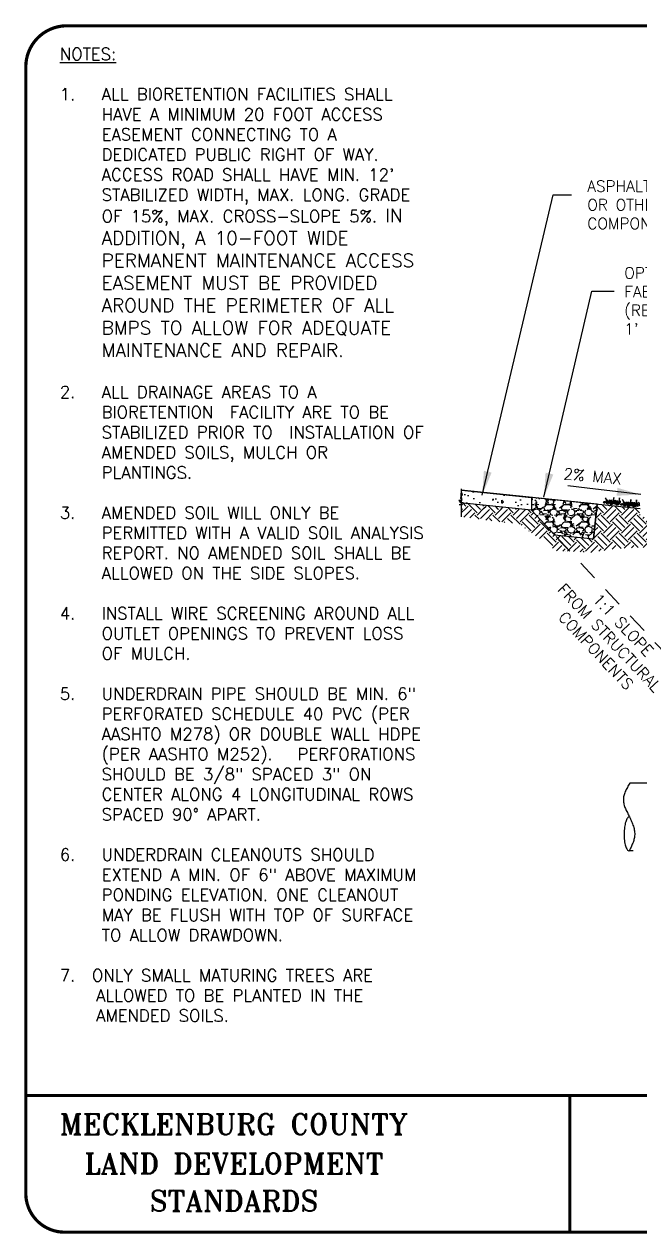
# Model space of a CAD drawing. Header units: feet. Extents: x 0 to 10.5, y 0 to 7.5.
# Drawn here: x -0.01 to 3.82, y -0.01 to 7.51 of the extents above; entities that cross this region are included whole.
import ezdxf
from ezdxf.enums import TextEntityAlignment as Align

# ---------------------------------------------------------------- set-up
doc = ezdxf.new("R2010")
doc.units = ezdxf.units.FT
doc.header["$MEASUREMENT"] = 0
doc.linetypes.add('HIDDEN', pattern=[0.375, 0.25, -0.125])
doc.linetypes.add('HIDDEN2', pattern=[0.1875, 0.125, -0.0625])
doc.layers.add('BORDER', color=4, linetype='CONTINUOUS')
doc.layers.add('MECK-DETAIL', color=7, linetype='CONTINUOUS')
doc.styles.add('ROMANS', font='romans.shx', dxfattribs={"height": 0.1})
doc.styles.add('ROMANT', font='romant')
doc.dimstyles.get("Standard").update_dxf_attribs({"dimtxt": 0.18, "dimasz": 0.15, "dimexe": 0.1, "dimexo": 0.05, "dimgap": 0.03, "dimtad": 0, "dimtih": 1, "dimtoh": 1, "dimdec": 4, "dimzin": 0, "dimdsep": 46, "dimtxsty": 'ROMANS', "dimcen": 0.09, "dimadec": 0, "dimazin": 0, "dimtfac": 1, "dimtdec": 4, "dimtofl": 0, "dimtmove": 2, "dimatfit": 3, "dimfxl": 0, "dimtolj": 1, "dimtzin": 0, "dimarcsym": 0})
pattern_1 = [(45, (-63.68541, -38.22017), (1e-17, 0.11220132), [0.07933832, -0.07933832]), (45, (-63.70645, -38.19913), (1e-17, 0.11220132), [0.07933832, -0.07933832]), (45, (-63.72749, -38.178094), (1e-17, 0.11220132), [0.07933832, -0.07933832]), (135, (-63.72749, -38.16407), (-0.11220132, 2e-17), [0.07933832, -0.07933832]), (135, (-63.70645, -38.14303), (-0.11220132, 2e-17), [0.07933832, -0.07933832]), (135, (-63.68541, -38.12199), (-0.11220132, 2e-17), [0.07933832, -0.07933832])]

# ---------------------------------------------------------------- blocks, each defined once
blk = doc.blocks.new('MECKCOUNTYSEAL2')
at = {"layer": 'BORDER', "color": 7, "const_width": 0.02}
blk.add_lwpolyline([(3.1427, 0.85), (3.1427, 0)], dxfattribs=at)
at = {"layer": 'BORDER', "color": 7, "style": 'ROMANT'}
for s, height, p in [('MECKLENBURG COUNTY', 0.128709, (1.0536, 0.6079)), ('LAND DEVELOPMENT', 0.128709, (1.0536, 0.3621)), ('STANDARDS', 0.12871, (1.0536, 0.1305))]:
    blk.add_text(s, height=height, dxfattribs=at).set_placement(p, align=Align.CENTER)

msp = doc.modelspace()

# ---------------------------------------------------------------- hatches: boundary and pattern name
at = {"layer": 'MECK-DETAIL'}
h = msp.add_hatch(dxfattribs=at)
h.set_pattern_fill('AR-CONC', scale=0.023221, angle=40.969687, style=0)
h.set_pattern_definition([(90.96969, (-66.52743, -33.41716), (0.13531232, 0.09820082), [0.01741573, -0.191573]), (35.96969, (-66.52743, -33.41716), (-0.13884913, 0.110758), [0.0139326, -0.1532584]), (141.42109, (-66.51616, -33.40897), (-0.00353664, 0.2089588), [0.0148011, -0.162812]), (87.1539, (-66.55788, -33.3821), (0.2123213, 0.13346733), [0.0261236, -0.2873595]), (137.6053, (-66.5402, -33.37097), (0.0155658, 0.3130964), [0.0222016, -0.244218]), (32.1539, (-66.55788, -33.3821), (0.0155656, 0.3130964), [0.0208989, -0.2298876]), (61.96969, (-66.53274, -33.37563), (0.16595553, 0.02028766), [0.01741573, -0.191573]), (6.96969, (-66.53274, -33.37563), (-0.06774365, 0.1641865), [0.0139326, -0.1532584]), (112.42109, (-66.51891, -33.37394), (0.09821202, 0.1844741), [0.0148011, -0.162812]), (78.46969, (-66.527434, -33.417157), (-0.04855126, 0.06021811), [0, -0.15140073, 0, -0.1555805, 0, -0.15383893]), (48.46969, (-66.52743, -33.41716), (-0.01392503, 0.10920526), [0, -0.08870411, 0, -0.14791758, 0, -0.05863295]), (8.46969, (-66.56653, -33.45111), (0.09702986, 0.077320172), [0, -0.05805243, 0, -0.18112357, 0, -0.24033704]), (358.46969, (-66.58407, -33.46633), (0.08700985, 0.10634196), [0, -0.07546815, 0, -0.12028463, 0, -0.17067413])])
h.paths.add_polyline_path([(2.71077, 4.61265), (3.14607, 4.56746), (3.14038, 4.48878), (2.70522, 4.53395), (2.70656, 4.55292), (2.7145, 4.55236), (2.70719, 4.56184), (2.70839, 4.57886), (2.71344, 4.5785), (2.70839, 4.57886)])
h = msp.add_hatch(dxfattribs=at)
h.set_pattern_fill('EARTH', color=256, scale=0.317353, angle=45, style=0)
h.set_pattern_definition(pattern_1)
h.paths.add_polyline_path([(2.70867, 4.53101), (2.71663, 4.52206), (2.70867, 4.52206), (2.70867, 4.50305), (3.14038, 4.48875), (3.14041, 4.48914), (2.70867, 4.5336)])
h = msp.add_hatch(dxfattribs=at)
h.set_pattern_fill('EARTH', color=256, scale=0.317353, angle=45, style=0)
h.set_pattern_definition(pattern_1)
h.paths.add_polyline_path([(2.70867, 4.50305), (2.70867, 4.44694), (2.91087, 4.42107), (3.07141, 4.40207), (3.2987, 4.23693), (3.5117, 4.22524), (3.66618, 4.24863), (3.89323, 4.26032), (4.04771, 4.15975), (4.12261, 4.03578), (4.25369, 3.9352), (4.44584, 3.76391), (4.5121, 3.6771), (4.56758, 3.43683), (4.53059, 3.17439), (4.54712, 2.98939), (4.7728, 2.74793), (4.77485, 3.84468), (3.82212, 4.46211), (3.82192, 4.49656), (3.55392, 4.52512), (3.53123, 4.31004), (3.2889, 4.3356), (3.14592, 4.48857)])
h = msp.add_hatch(dxfattribs=at)
h.set_pattern_fill('GRAVEL', scale=0.108365, style=0)
h.set_pattern_definition([(228.0128, (-63.60739, -38.111805), (-0.86691604035, -0.9752809063), [0.01457893, -1.4433167]), (184.9697, (-63.6171424, -38.1226415), (1.30037446183, 0.10836358698), [0.0250179, -2.47677155]), (132.5104, (-63.642066, -38.124809), (1.0836442841, -1.19201075883), [0.01764044, -1.74640622]), (267.2737, (-63.6843284, -38.1519), (0.10836409745, 2.16729061177), [0.02278234, -2.25545141]), (292.8337, (-63.685412, -38.1746565), (-0.54182371835, 1.30037395905), [0.02233989, -2.21165209]), (357.2737, (-63.676743, -38.1952457), (-2.16729061177, 0.10836409745), [0.02278234, -2.25545141]), (37.6942, (-63.6539863, -38.1963294), (-1.40873967288, -1.08364425016), [0.03012848, -2.9827173]), (72.2553, (-63.630146, -38.1779074), (0.75855286923, 2.38401922939), [0.02844439, -2.81599544]), (121.4296, (-63.621477, -38.1508163), (-0.8669171242, 1.408738339), [0.0228595, -2.26309273]), (175.2364, (-63.633397, -38.131311), (1.1920099214, -0.1083636114), [0.02609765, -1.27878412]), (222.3974, (-63.6594046, -38.1291434), (-1.30037514448, -1.19200896086), [0.03374992, -3.34124416]), (138.8141, (-63.577048, -38.152984), (-0.7585520223, 0.6501868828), [0.01151926, -1.1404114]), (171.4692, (-63.5857167, -38.145398), (1.408738691, -0.21672991515), [0.02191532, -2.16962161]), (225, (-63.60739, -38.14215), (-1e-17, -0.10836456), [0.01532502, -0.1379255]), (203.1986, (-63.614975, -38.129143), (0.5418226158, 0.2167292016), [0.00825283, -0.81702683]), (291.8014, (-63.62256, -38.132394), (-0.1083645193, 0.3250936166), [0.01167118, -0.57188968]), (30.9638, (-63.618226, -38.14323), (0.3250933727, 0.216729327), [0.0189561, -0.61291227]), (161.5651, (-63.60197, -38.133478), (0.216729105, -0.108364356), [0.01370714, -0.32897163]), (16.3895, (-63.685412, -38.1323943), (1.08364552813, 0.32509279697), [0.0192022, -1.90102214]), (70.3462, (-63.66699, -38.126976), (-0.43345760094, -1.1920100503), [0.01610958, -1.59484499]), (293.1986, (-63.601971, -38.111805), (-0.2167292016, 0.5418226158), [0.01650554, -0.80877411]), (343.6105, (-63.5954695, -38.126976), (-1.08364552813, 0.32509279697), [0.0192022, -1.90102214]), (339.444, (-63.685412, -38.19958), (-0.5418228448, 0.2167286241), [0.01851733, -0.90734964]), (294.7751, (-63.668074, -38.206082), (-0.54182179854, 1.1920101897), [0.01551542, -1.53602851]), (66.8014, (-63.600888, -38.22017), (0.2167292016, 0.5418226158), [0.01650554, -0.80877411]), (17.354, (-63.594386, -38.2049985), (-1.40873909567, -0.4334575202), [0.01816525, -1.7983553]), (69.444, (-63.653986, -38.22017), (-0.2167286241, -0.5418228448), [0.00925867, -0.9166083]), (101.3099, (-63.60739, -38.22017), (-0.1083642724, 0.4334581975), [0.00552551, -0.54702728]), (165.9638, (-63.608473, -38.214751), (0.325093646, -0.1083643185), [0.02233989, -0.42445844]), (186.009, (-63.630146, -38.209333), (1.0836452629, 0.10836445503), [0.02070304, -2.04959836]), (303.6901, (-63.618226, -38.152984), (-0.108364674, 0.21672901), [0.01562855, -0.37508529]), (353.1572, (-63.609557, -38.1659873), (1.84219692408, -0.21672992467), [0.02728554, -2.70126362]), (60.9454, (-63.582466, -38.169238), (-0.4334581189, -0.7585517446), [0.01115678, -1.10452432]), (90, (-63.57705, -38.15949), (-0.10836453, 0.10836453), [0.00650187, -0.10186266]), (120.2564, (-63.6323134, -38.206082), (0.4334575619, -0.75855196906), [0.01505443, -1.49039372]), (48.0128, (-63.639899, -38.1930785), (0.86691604035, 0.9752809063), [0.02915786, -1.42873777]), (0, (-63.62039, -38.17141), (0.10836453, 0.10836453), [0.02817478, -0.08018975]), (325.3048, (-63.5922186, -38.1714055), (-1.0836446678, 0.7585526359), [0.01713395, -1.69625966]), (254.0546, (-63.578131, -38.181158), (-0.108364517, -0.4334581297), [0.01577809, -0.7731276]), (207.646, (-63.5824658, -38.1963294), (-2.05892559646, -1.08364612574), [0.02568944, -2.5432585]), (175.4261, (-63.6052223, -38.2082495), (-1.40873893738, 0.10836396562), [0.02717772, -2.69059091])])
h.paths.add_polyline_path([(3.14607, 4.56746), (3.14592, 4.48857), (3.2889, 4.3356), (3.53123, 4.31004), (3.55392, 4.52512)])
edge = h.paths.add_edge_path(flags=17)
edge.add_line((3.55392, 4.52512), (3.53123, 4.31004))

# ---------------------------------------------------------------- linework, layer by layer
for p, q in [((2.70867, 4.62175), (2.70867, 4.44694)), ((2.71374, 4.54807), (2.69349, 4.54807)), ((2.69349, 4.54807), (2.71663, 4.52206)), ((2.71663, 4.52206), (2.69638, 4.52206)), ((3.14607, 4.56746), (3.14592, 4.48857)), ((3.14607, 4.56746), (3.14597, 4.51513)), ((3.14607, 4.56746), (3.14597, 4.51513)), ((3.59659, 4.53807), (3.59185, 4.53862)), ((3.59185, 4.53862), (3.60038, 4.53045)), ((3.6018, 4.53412), (3.59659, 4.53807)), ((3.60409, 4.53934), (3.60166, 4.54502)), ((3.60166, 4.54502), (3.60569, 4.54086)), ((3.6089, 4.53342), (3.60409, 4.53934)), ((3.60569, 4.54086), (3.60837, 4.53757)), ((3.61294, 4.55448), (3.60584, 4.56632)), ((3.60584, 4.56632), (3.6101, 4.5572)), ((3.60837, 4.53757), (3.61512, 4.5282)), ((3.6101, 4.5572), (3.61128, 4.55188)), ((3.61128, 4.55188), (3.61247, 4.54655)), ((3.61247, 4.54655), (3.61756, 4.53874)), ((3.61436, 4.54809), (3.61294, 4.55448)), ((3.61507, 4.54489), (3.61436, 4.54809)), ((3.62147, 4.53626), (3.61507, 4.54489)), ((3.61756, 4.53874), (3.62087, 4.53389)), ((3.62217, 4.54375), (3.61846, 4.55341)), ((3.61846, 4.55341), (3.62175, 4.54909)), ((3.62087, 4.53389), (3.6204, 4.52596)), ((3.62301, 4.5243), (3.62147, 4.53626)), ((3.62175, 4.54909), (3.62484, 4.54395)), ((3.62455, 4.54), (3.62217, 4.54375)), ((3.62533, 4.53474), (3.62455, 4.54)), ((3.62472, 4.53227), (3.62533, 4.53474)), ((3.62484, 4.54395), (3.62751, 4.53017)), ((3.63166, 4.54076), (3.62787, 4.54774)), ((3.62787, 4.54774), (3.63201, 4.54419)), ((3.63506, 4.54922), (3.63139, 4.55227)), ((3.63139, 4.55227), (3.63408, 4.54077)), ((3.63331, 4.5333), (3.63166, 4.54076)), ((3.63201, 4.54419), (3.6362, 4.53482)), ((3.63604, 4.52608), (3.63331, 4.5333)), ((3.63408, 4.54077), (3.63421, 4.5349)), ((3.63421, 4.5349), (3.63613, 4.53068)), ((3.63727, 4.54307), (3.63506, 4.54922)), ((3.6362, 4.53482), (3.63533, 4.52928)), ((3.63549, 4.53209), (3.63677, 4.5386)), ((3.641, 4.52187), (3.63549, 4.53209)), ((3.63677, 4.5386), (3.63727, 4.54307)), ((3.64204, 4.5462), (3.6431, 4.55228)), ((3.64284, 4.53861), (3.64204, 4.5462)), ((3.64231, 4.53719), (3.64284, 4.53861)), ((3.64415, 4.52152), (3.64231, 4.53719)), ((3.6431, 4.55228), (3.64421, 4.5466)), ((3.6452, 4.53084), (3.64348, 4.52623)), ((3.64421, 4.5466), (3.64466, 4.54239)), ((3.64466, 4.54239), (3.6452, 4.53084)), ((3.65313, 4.53248), (3.64841, 4.52609)), ((3.64969, 4.52328), (3.65492, 4.53414)), ((3.6549, 4.55278), (3.65299, 4.54768)), ((3.65299, 4.54768), (3.653, 4.53835)), ((3.653, 4.53835), (3.65313, 4.53248)), ((3.65427, 4.54487), (3.65542, 4.54793)), ((3.65492, 4.53414), (3.65427, 4.54487)), ((3.65682, 4.55789), (3.6549, 4.55278)), ((3.65542, 4.54793), (3.65772, 4.55406)), ((3.65547, 4.52903), (3.65733, 4.53076)), ((3.66195, 4.53875), (3.65667, 4.52574)), ((3.65822, 4.56786), (3.65682, 4.55789)), ((3.65733, 4.53076), (3.65955, 4.5356)), ((3.65772, 4.55406), (3.65822, 4.56786)), ((3.65955, 4.5356), (3.65959, 4.54004)), ((3.65959, 4.54004), (3.66176, 4.55016)), ((3.66176, 4.55016), (3.66216, 4.54474)), ((3.66216, 4.54474), (3.66195, 4.53875)), ((3.66324, 4.5252), (3.66591, 4.53235)), ((3.66591, 4.53235), (3.66655, 4.54027)), ((3.66808, 4.53503), (3.66649, 4.5249)), ((3.66655, 4.54027), (3.66808, 4.53503)), ((3.6704, 4.5467), (3.66673, 4.54975)), ((3.66673, 4.54975), (3.66942, 4.53826)), ((3.66942, 4.53826), (3.66955, 4.53238)), ((3.66955, 4.53238), (3.67147, 4.52817)), ((3.67261, 4.54056), (3.6704, 4.5467)), ((3.67083, 4.52957), (3.67211, 4.53609)), ((3.67634, 4.51936), (3.67083, 4.52957)), ((3.67211, 4.53609), (3.67261, 4.54056)), ((3.67738, 4.54369), (3.67844, 4.54977)), ((3.67818, 4.53609), (3.67738, 4.54369)), ((3.67765, 4.53467), (3.67818, 4.53609)), ((3.67949, 4.519), (3.67765, 4.53467)), ((3.67844, 4.54977), (3.67955, 4.54409)), ((3.68055, 4.52833), (3.67882, 4.52371)), ((3.67955, 4.54409), (3.68, 4.53987)), ((3.68, 4.53987), (3.68055, 4.52833)), ((3.68847, 4.52996), (3.68375, 4.52357)), ((3.68503, 4.52076), (3.69026, 4.53162)), ((3.69025, 4.55027), (3.68833, 4.54516)), ((3.68833, 4.54516), (3.68834, 4.53583)), ((3.68834, 4.53583), (3.68847, 4.52996)), ((3.68961, 4.54235), (3.69076, 4.54541)), ((3.69026, 4.53162), (3.68961, 4.54235)), ((3.69216, 4.55538), (3.69025, 4.55027)), ((3.69076, 4.54541), (3.69306, 4.55154)), ((3.69081, 4.52651), (3.69267, 4.52824)), ((3.69729, 4.53623), (3.69201, 4.52322)), ((3.69356, 4.56534), (3.69216, 4.55538)), ((3.69267, 4.52824), (3.69489, 4.53308)), ((3.69306, 4.55154), (3.69356, 4.56534)), ((3.69489, 4.53308), (3.69493, 4.53752)), ((3.69493, 4.53752), (3.6971, 4.54764)), ((3.6971, 4.54764), (3.6975, 4.54222)), ((3.6975, 4.54222), (3.69729, 4.53623)), ((3.69814, 4.52677), (3.70667, 4.51861)), ((3.70809, 4.52228), (3.70288, 4.52622)), ((3.71038, 4.5275), (3.70795, 4.53318)), ((3.70795, 4.53318), (3.71198, 4.52902)), ((3.71519, 4.52158), (3.71038, 4.5275)), ((3.71559, 4.52045), (3.71084, 4.521)), ((3.71198, 4.52902), (3.71466, 4.52573)), ((3.71923, 4.54264), (3.71213, 4.55447)), ((3.71213, 4.55447), (3.71639, 4.54536)), ((3.71466, 4.52573), (3.72141, 4.51635)), ((3.71639, 4.54536), (3.71757, 4.54003)), ((3.71757, 4.54003), (3.71876, 4.53471)), ((3.71876, 4.53471), (3.72385, 4.5269)), ((3.72065, 4.53625), (3.71923, 4.54264)), ((3.72136, 4.53305), (3.72065, 4.53625)), ((3.72776, 4.52441), (3.72136, 4.53305)), ((3.72385, 4.5269), (3.72716, 4.52205)), ((3.72846, 4.5319), (3.72475, 4.54157)), ((3.72475, 4.54157), (3.72804, 4.53725)), ((3.72716, 4.52205), (3.72669, 4.51412)), ((3.7293, 4.51246), (3.72776, 4.52441)), ((3.72804, 4.53725), (3.73113, 4.53211)), ((3.73084, 4.52816), (3.72846, 4.5319)), ((3.73162, 4.5229), (3.73084, 4.52816)), ((3.73101, 4.52043), (3.73162, 4.5229)), ((3.73113, 4.53211), (3.7338, 4.51833)), ((3.73795, 4.52891), (3.73416, 4.53589)), ((3.73416, 4.53589), (3.7383, 4.53234)), ((3.74135, 4.53738), (3.73768, 4.54043)), ((3.73768, 4.54043), (3.74037, 4.52893)), ((3.7396, 4.52146), (3.73795, 4.52891)), ((3.7383, 4.53234), (3.74249, 4.52298)), ((3.74233, 4.51424), (3.7396, 4.52146)), ((3.74037, 4.52893), (3.7405, 4.52306)), ((3.7405, 4.52306), (3.74242, 4.51884)), ((3.74356, 4.53123), (3.74135, 4.53738)), ((3.74249, 4.52298), (3.74162, 4.51743)), ((3.74178, 4.52025), (3.74306, 4.52676)), ((3.74729, 4.51003), (3.74178, 4.52025)), ((3.74306, 4.52676), (3.74356, 4.53123)), ((3.74833, 4.53436), (3.74939, 4.54044)), ((3.74913, 4.52677), (3.74833, 4.53436)), ((3.7486, 4.52535), (3.74913, 4.52677)), ((3.75044, 4.50968), (3.7486, 4.52535)), ((3.74939, 4.54044), (3.7505, 4.53476)), ((3.75149, 4.519), (3.74977, 4.51438)), ((3.7505, 4.53476), (3.75095, 4.53054)), ((3.75095, 4.53054), (3.75149, 4.519)), ((3.75942, 4.52063), (3.7547, 4.51425)), ((3.75598, 4.51144), (3.76121, 4.52229)), ((3.76119, 4.54094), (3.75928, 4.53583)), ((3.75928, 4.53583), (3.75929, 4.52651)), ((3.75929, 4.52651), (3.75942, 4.52063)), ((3.76056, 4.53302), (3.76171, 4.53609)), ((3.76121, 4.52229), (3.76056, 4.53302)), ((3.76311, 4.54605), (3.76119, 4.54094)), ((3.76171, 4.53609), (3.76401, 4.54222)), ((3.76176, 4.51718), (3.76362, 4.51891)), ((3.76824, 4.52691), (3.76296, 4.5139)), ((3.76451, 4.55601), (3.76311, 4.54605)), ((3.76362, 4.51891), (3.76584, 4.52375)), ((3.76401, 4.54222), (3.76451, 4.55601)), ((3.76584, 4.52375), (3.76588, 4.52819)), ((3.76588, 4.52819), (3.76805, 4.53831)), ((3.76805, 4.53831), (3.76845, 4.5329)), ((3.76845, 4.5329), (3.76824, 4.52691)), ((3.76953, 4.51335), (3.7722, 4.52051)), ((3.7722, 4.52051), (3.77284, 4.52843)), ((3.77437, 4.52319), (3.77278, 4.51306)), ((3.77284, 4.52843), (3.77437, 4.52319)), ((3.77669, 4.53486), (3.77302, 4.53791)), ((3.77302, 4.53791), (3.77571, 4.52641)), ((3.77571, 4.52641), (3.77584, 4.52054)), ((3.77584, 4.52054), (3.77776, 4.51632)), ((3.7789, 4.52871), (3.77669, 4.53486)), ((3.77712, 4.51773), (3.7784, 4.52424)), ((3.78263, 4.50751), (3.77712, 4.51773)), ((3.7784, 4.52424), (3.7789, 4.52871)), ((3.78367, 4.53184), (3.78473, 4.53792)), ((3.78447, 4.52425), (3.78367, 4.53184)), ((3.78394, 4.52283), (3.78447, 4.52425)), ((3.78578, 4.50716), (3.78394, 4.52283)), ((3.78473, 4.53792), (3.78585, 4.53224)), ((3.78684, 4.51648), (3.78511, 4.51187)), ((3.78585, 4.53224), (3.78629, 4.52803)), ((3.78629, 4.52803), (3.78684, 4.51648)), ((3.79476, 4.51812), (3.79004, 4.51173)), ((3.79132, 4.50892), (3.79655, 4.51978)), ((3.79654, 4.53842), (3.79462, 4.53332)), ((3.79462, 4.53332), (3.79463, 4.52399)), ((3.79463, 4.52399), (3.79476, 4.51812)), ((3.7959, 4.53051), (3.79705, 4.53357)), ((3.79655, 4.51978), (3.7959, 4.53051)), ((3.79845, 4.54353), (3.79654, 4.53842)), ((3.79705, 4.53357), (3.79935, 4.5397)), ((3.7971, 4.51467), (3.79896, 4.5164)), ((3.80358, 4.52439), (3.7983, 4.51138)), ((3.79985, 4.5535), (3.79845, 4.54353)), ((3.79896, 4.5164), (3.80118, 4.52124)), ((3.79935, 4.5397), (3.79985, 4.5535)), ((3.80118, 4.52124), (3.80122, 4.52568)), ((3.80122, 4.52568), (3.80339, 4.5358)), ((3.80339, 4.5358), (3.80379, 4.53038)), ((3.80379, 4.53038), (3.80358, 4.52439)), ((3.80487, 4.51084), (3.80755, 4.51799)), ((3.80755, 4.51799), (3.80818, 4.52591)), ((3.80972, 4.52067), (3.80812, 4.51054)), ((3.80818, 4.52591), (3.80972, 4.52067)), ((3.81487, 4.534), (3.81095, 4.53672)), ((3.81095, 4.53672), (3.81462, 4.5255)), ((3.81462, 4.5255), (3.81525, 4.51966)), ((3.8176, 4.52806), (3.81487, 4.534)), ((3.81525, 4.51966), (3.81753, 4.51562)), ((3.81677, 4.51697), (3.81748, 4.52357)), ((3.81748, 4.52357), (3.8176, 4.52806))]:
    msp.add_line(p, q, dxfattribs=at)
at = {"layer": 'MECK-DETAIL', "linetype": 'HIDDEN'}
for p, q in [((5.8063, 2.79348), (3.75672, 2.79202)), ((5.654, 2.37549), (3.75378, 2.37057))]:
    msp.add_line(p, q, dxfattribs=at)
at = {"layer": 'MECK-DETAIL', "color": 7}
for p, q in [((1.13005, 0.85), (3.725, 0.85)), ((1.13005, 0), (3.725, 0))]:
    msp.add_line(p, q, dxfattribs=at)
at = {"layer": 'MECK-DETAIL', "color": 7, "const_width": 0.02}
msp.add_lwpolyline([(0.24442, 7.49994), (10.27025, 7.5, -0.4463151), (10.49925, 7.24475), (10.5, 0.23234, -0.4138391), (10.26801, 0), (0.24133, 0, -0.4144218), (0, 0.2415), (0, 7.24475, -0.4015688), (0.24442, 7.5, -0.650938)], format="xyb", dxfattribs=at)
at = {"layer": 'MECK-DETAIL'}
for points in [[(2.71077, 4.61265), (3.14607, 4.56746), (3.14592, 4.48857), (2.70522, 4.53395), (2.70656, 4.55292), (2.7145, 4.55236), (2.70719, 4.56184), (2.70839, 4.57886), (2.71344, 4.5785), (2.70839, 4.57886)], [(3.14607, 4.56746), (3.14592, 4.48857), (3.2889, 4.3356), (3.53123, 4.31004), (3.55392, 4.52512)]]:
    msp.add_lwpolyline(points, close=True, dxfattribs=at)
for points in [[(3.55392, 4.52512), (2.70867, 4.61287)], [(3.82192, 4.4973), (3.14607, 4.56746)], [(3.55392, 4.52512), (3.53123, 4.31004)]]:
    msp.add_lwpolyline(points, dxfattribs=at)
at = {"layer": 'MECK-DETAIL', "linetype": 'HIDDEN2'}
msp.add_lwpolyline([(3.14592, 4.48857), (4.7728, 2.74793)], dxfattribs=at)
at = {"layer": 'MECK-DETAIL', "color": 7, "const_width": 0.02}
msp.add_lwpolyline([(0.00183, 0.85), (10.49993, 0.85)], dxfattribs=at)
at = {"layer": 'MECK-DETAIL', "linetype": 'HIDDEN', "ltscale": 10}
msp.add_ellipse((3.75452, 2.47638), major_axis=(0.00074, 0.10581), ratio=0.3096944, start_param=0.0061016, end_param=3.1415927, dxfattribs=at)
msp.add_spline([(3.75672, 2.79202), (3.71738, 2.68582), (3.75526, 2.58218), (3.78747, 2.46511), (3.75378, 2.37057)], degree=3, dxfattribs=at)

# ---------------------------------------------------------------- block references
at = {"layer": 'MECK-DETAIL'}
msp.add_blockref('MECKCOUNTYSEAL2', (0.24133, 0), dxfattribs=at)

# ---------------------------------------------------------------- texts
at = {"layer": 'MECK-DETAIL', "color": 7, "insert": (0.21204, 7.36222), "char_height": 0.075, "width": 2.465617, "attachment_point": 1, "style": 'ROMANS'}
msp.add_mtext('{\\L\\C256;NOTES:\\l\\P\\P\\pi-0.26,l0.26,t0.26;1.^IALL BIORETENTION FACILITIES SHALL HAVE A MINIMUM 20 FOOT ACCESS EASEMENT CONNECTING TO A DEDICATED PUBLIC RIGHT OF WAY.  ACCESS ROAD SHALL HAVE MIN. 12\' STABILIZED WIDTH, MAX. LONG. GRADE OF 15%, MAX. CROSS-SLOPE 5%. \\H1.116x;IN ADDITION, A 10-FOOT WIDE PERMANENT MAINTENANCE ACCESS EASEMENT MUST BE PROVIDED AROUND THE PERIMETER OF ALL BMPS TO ALLOW FOR ADEQUATE MAINTENANCE AND REPAIR.\\P\\pi0,l0,tz;\\H0.8961x;\\P\\pi-0.26,l0.26,t0.26;2.^IALL DRAINAGE AREAS TO A BIORETENTION  FACILITY ARE TO BE STABILIZED PRIOR TO  INSTALLATION OF AMENDED SOILS, MULCH OR PLANTINGS. \\P\\pi0,l0,tz;\\P\\pi-0.26,l0.26,t0.26;3.^IAMENDED SOIL WILL ONLY BE PERMITTED WITH A VALID SOIL ANALYSIS REPORT. NO AMENDED SOIL SHALL BE ALLOWED ON THE SIDE SLOPES.\\P\\pi0,l0,tz;\\P\\pi-0.26,l0.26,t0.26;4.^IINSTALL WIRE SCREENING AROUND ALL OUTLET OPENINGS TO PREVENT LOSS OF MULCH.\\P\\pi0,l0,tz;\\P\\pi-0.26,l0.26,t0.26;5.^IUNDERDRAIN PIPE SHOULD BE MIN. 6" PERFORATED SCHEDULE 40 PVC (PER AASHTO M278) OR DOUBLE WALL HDPE (PER AASHTO M252).   PERFORATIONS SHOULD BE 3/8" SPACED 3" ON CENTER ALONG 4 LONGITUDINAL ROWS SPACED 90° APART.\\P\\pi0,l0,tz;\\P\\pi-0.26,l0.26,t0.26;6.^IUNDERDRAIN CLEANOUTS SHOULD EXTEND A MIN. OF 6" ABOVE MAXIMUM PONDING ELEVATION. ONE CLEANOUT MAY BE FLUSH WITH TOP OF SURFACE TO ALLOW DRAWDOWN.  \\P\\pi0,l0,tz;\\P\\pi-0.225,l0.225;7.  ONLY SMALL MATURING TREES ARE ALLOWED TO BE PLANTED IN THE AMENDED SOILS.}', dxfattribs=at)
at = {"layer": 'MECK-DETAIL', "char_height": 0.0696629, "attachment_point": 1, "style": 'ROMANS'}
for s, insert, width in [('ASPHALT PAVEMENT\\POR OTHER STRUCTURAL \\PCOMPONENTS', (3.49306, 6.53815), 1.3556798), ('OPTIONAL 2"-3" STONE WITH FILTER \\PFABRIC AROUND BOTTOM AND SIDES \\P(RECOMMENDED ADJACENT TO PAVEMENT\\P1\' MIN WIDTH, 1\' MIN DEPTH)', (3.72292, 5.99826), 2.2779845)]:
    msp.add_mtext(s, dxfattribs=dict(at, insert=insert, width=width))
at = {"layer": 'MECK-DETAIL', "attachment_point": 2, "style": 'ROMANS'}
for s, insert, char_height, width, rotation in [('\\A1;2% MAX', (3.53021, 4.73419), 0.069663, 0.5999833, 354.823802), ('1:1 SLOPE\\PFROM STRUCTURAL COMPONENTS', (3.741, 3.79927), 0.0696629, 1.3781464, 313.48648)]:
    msp.add_mtext(s, dxfattribs=dict(at, insert=insert, char_height=char_height, width=width, rotation=rotation))

# ---------------------------------------------------------------- leaders
at = {"layer": 'MECK-DETAIL', "annotation_type": 0, "has_hookline": 1, "hookline_direction": 0, "text_width": 1.24398}
msp.add_leader([(2.83928, 4.58218), (3.28028, 6.44933), (3.39571, 6.44944)], dimstyle='Standard', override={"dimgap": 0.03, "dimtad": 0}, dxfattribs=at)
at = {"layer": 'MECK-DETAIL'}
for points in [[(3.22357, 4.57017), (3.52129, 5.85055), (3.66038, 5.85111)], [(3.8269, 4.58543), (3.49186, 4.62529), (3.37214, 4.63986)]]:
    msp.add_leader(points, dimstyle='Standard', dxfattribs=at)

doc.saveas('drawing.dxf')
